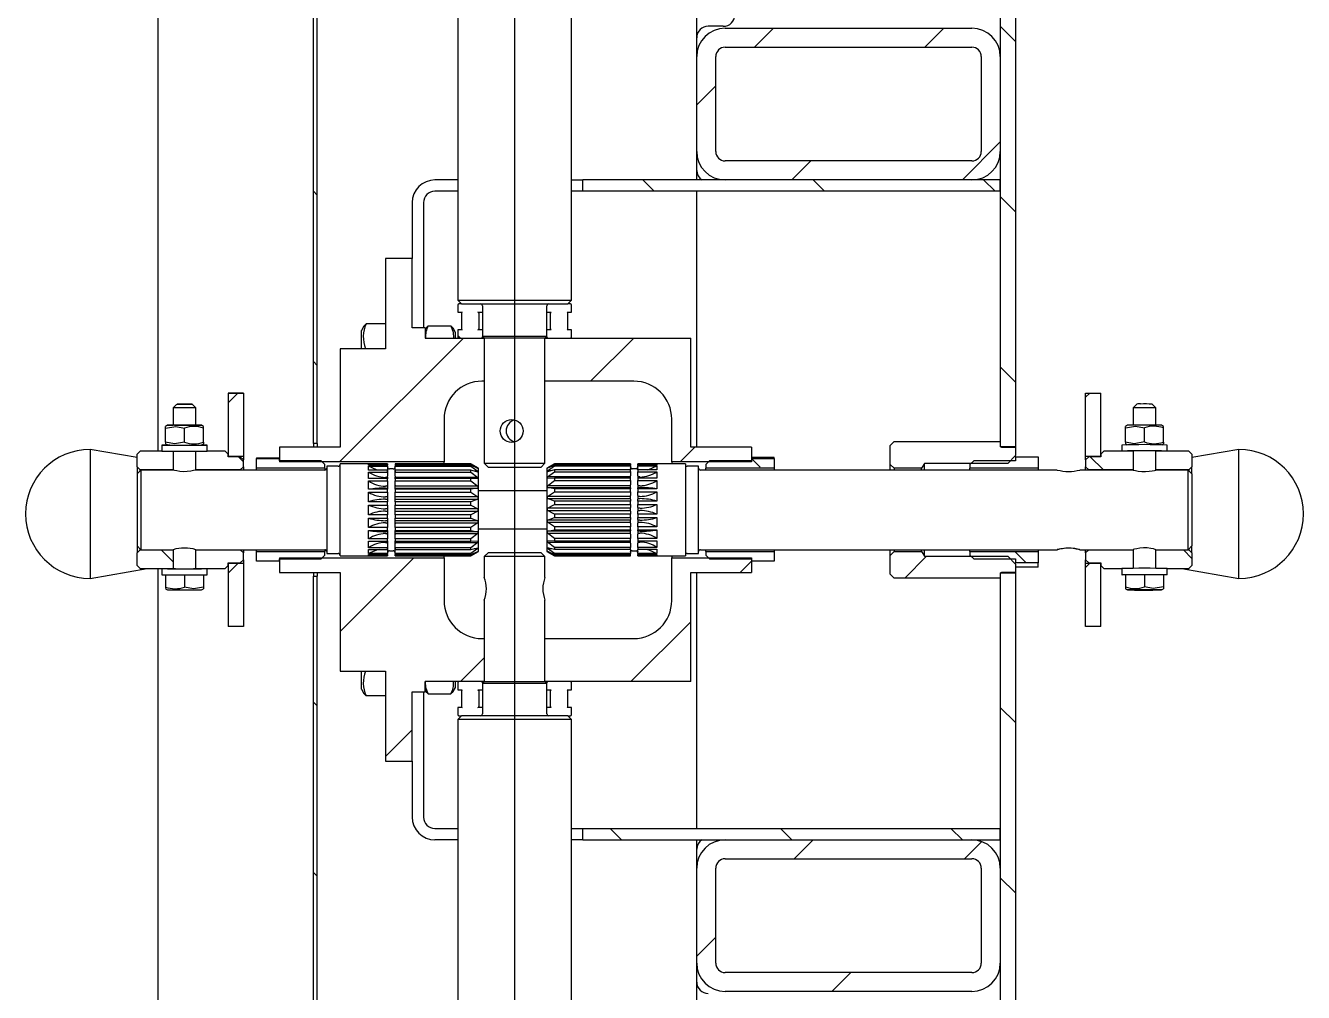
# Model space of a CAD drawing. Header units: millimetres. Extents: x 0 to 594, y 0 to 420.
# Drawn here: x 266.42 to 300.1, y 258.76 to 284.26 of the extents above; entities that cross this region are included whole.
import ezdxf

# ---------------------------------------------------------------- set-up
doc = ezdxf.new("R2010")
doc.units = ezdxf.units.MM
doc.layers.add('FORMAT', color=7, linetype='Continuous')

# ---------------------------------------------------------------- blocks, each defined once
blk = doc.blocks.new('SW_HATCH_0')
at = {"color": 0, "linetype": 'Continuous', "lineweight": 18}
for p, q in [((14.417, 113.2), (14.917, 113.7)), ((18.907, 113.2), (19.407, 113.7)), ((21.297, 113.351), (20.897, 113.751)), ((12.897, 111.68), (13.397, 112.18)), ((19.897, 109.7), (20.897, 110.7)), ((15.407, 109.7), (15.907, 110.2)), ((11.778, 109.4), (11.478, 109.7)), ((16.268, 109.4), (15.968, 109.7)), ((20.758, 109.4), (20.458, 109.7)), ((2.897, 109.3), (2.797, 109.4)), ((21.297, 108.861), (20.897, 109.261)), ((3.482, 102.265), (6.747, 105.53)), ((6.667, 105.53), (6.597, 105.6)), ((10.101, 104.394), (11.238, 105.53)), ((2.897, 104.81), (2.797, 104.91)), ((21.297, 104.37), (20.897, 104.77)), ((0.547, 103.82), (0.806, 104.079)), ((23.147, 103.97), (23.257, 104.079)), ((0.947, 102.27), (0.817, 102.4)), ((12.463, 102.265), (12.848, 102.65)), ((23.613, 102.055), (23.268, 102.4)), ((14.565, 102.123), (14.337, 102.35)), ((-0.903, 99.63), (-1.218, 99.945)), ((3.497, 97.79), (5.443, 99.735)), ((18.378, 99.2), (18.953, 99.775)), ((21.579, 99.599), (21.277, 99.9)), ((25.947, 99.72), (25.723, 99.945)), ((0.547, 99.33), (0.807, 99.59)), ((14.038, 99.35), (14.337, 99.65)), ((23.147, 99.48), (23.258, 99.59)), ((11.158, 96.47), (12.737, 98.05)), ((6.668, 96.47), (7.297, 97.1)), ((2.897, 95.83), (2.797, 95.93)), ((21.297, 95.39), (20.897, 95.79)), ((4.697, 94.5), (5.397, 95.2)), ((10.917, 92.3), (10.617, 92.6)), ((15.407, 92.3), (15.107, 92.6)), ((15.468, 91.8), (15.968, 92.3)), ((19.897, 92.3), (19.597, 92.6)), ((19.958, 91.8), (20.41, 92.252)), ((2.897, 91.339), (2.797, 91.439)), ((21.297, 90.9), (20.897, 91.3)), ((12.897, 89.23), (13.397, 89.73)), ((16.458, 88.3), (16.958, 88.8))]:
    blk.add_line(p, q, dxfattribs=at)
blk = doc.blocks.new('SW_CENTERMARKSYMBOL_2')
at = {"layer": 'FORMAT', "color": 0}
blk.add_line((0, -2), (0, -167.62), dxfattribs=at)

msp = doc.modelspace()

# ---------------------------------------------------------------- linework, layer by layer
at = {"layer": 'FORMAT'}
for p, q in [((292.109, 373.985), (292.109, 273.145)), ((292.509, 373.985), (292.509, 273.145)), ((269.909, 371.485), (269.909, 273.035)), ((274.009, 273.235), (274.009, 369.985)), ((274.109, 273.235), (274.109, 369.985)), ((284.109, 283.435), (284.109, 295.935)), ((277.809, 291.815), (277.809, 277.015)), ((280.809, 277.015), (280.809, 291.815)), ((284.809, 284.235), (284.409, 284.235)), ((284.859, 284.185), (291.359, 284.185)), ((284.859, 283.685), (291.359, 283.685)), ((284.109, 280.935), (284.109, 283.435)), ((284.609, 280.935), (284.609, 283.435)), ((291.609, 283.435), (291.609, 280.935)), ((292.109, 283.435), (292.109, 280.935)), ((284.109, 280.185), (284.109, 280.935)), ((291.359, 280.685), (284.859, 280.685)), ((277.809, 280.185), (277.209, 280.185)), ((277.809, 279.885), (277.209, 279.885)), ((280.809, 280.185), (281.109, 280.185)), ((281.109, 279.885), (280.809, 279.885)), ((281.109, 279.885), (281.109, 280.185)), ((292.109, 280.185), (281.109, 280.185)), ((292.109, 279.885), (281.109, 279.885)), ((284.109, 273.135), (284.109, 279.885)), ((291.359, 280.185), (284.859, 280.185)), ((292.109, 279.885), (292.109, 280.185)), ((276.609, 279.585), (276.609, 278.115)), ((276.909, 279.585), (276.909, 276.285)), ((275.909, 278.115), (275.909, 275.735)), ((276.609, 278.115), (275.909, 278.115)), ((276.609, 276.285), (276.609, 278.115)), ((277.809, 277.015), (277.909, 276.915)), ((277.809, 277.015), (279.163, 277.015)), ((277.809, 276.885), (277.809, 276.695)), ((277.909, 276.915), (277.839, 276.915)), ((277.909, 276.915), (280.702, 276.915)), ((278.459, 276.865), (278.459, 276.065)), ((278.459, 276.865), (278.459, 276.695)), ((279.163, 277.015), (280.809, 277.015)), ((280.159, 276.065), (280.159, 276.865)), ((280.159, 276.695), (280.159, 276.865)), ((280.702, 276.915), (280.709, 276.915)), ((280.709, 276.915), (280.809, 277.015)), ((280.779, 276.915), (280.709, 276.915)), ((280.809, 276.695), (280.809, 276.885)), ((277.809, 276.695), (277.924, 276.695)), ((277.907, 276.67), (277.907, 276.26)), ((278.344, 276.695), (278.459, 276.695)), ((278.362, 276.67), (278.362, 276.26)), ((280.159, 276.695), (280.274, 276.695)), ((280.257, 276.26), (280.257, 276.67)), ((280.694, 276.695), (280.809, 276.695)), ((280.712, 276.26), (280.712, 276.67)), ((275.336, 276.325), (275.269, 276.21)), ((275.269, 275.986), (275.269, 276.21)), ((275.909, 276.393), (275.394, 276.393)), ((276.949, 276.285), (276.609, 276.285)), ((276.949, 276.285), (276.949, 276.015)), ((276.972, 276.274), (276.949, 276.234)), ((277.027, 276.337), (277.631, 276.337)), ((277.749, 276.165), (277.686, 276.274)), ((277.809, 276.236), (277.809, 276.045)), ((277.924, 276.236), (277.809, 276.236)), ((278.459, 276.236), (278.344, 276.236)), ((278.459, 276.236), (278.459, 276.045)), ((280.159, 276.045), (280.159, 276.236)), ((280.274, 276.236), (280.159, 276.236)), ((280.809, 276.236), (280.694, 276.236)), ((280.809, 276.045), (280.809, 276.236)), ((275.269, 275.735), (275.269, 275.986)), ((276.949, 276.015), (278.509, 276.015)), ((277.749, 276.015), (277.749, 276.165)), ((277.839, 276.015), (278.429, 276.015)), ((278.431, 276.015), (278.429, 276.015)), ((278.459, 276.065), (278.509, 276.015)), ((278.459, 276.065), (280.159, 276.065)), ((278.509, 276.015), (278.509, 272.715)), ((280.109, 276.015), (278.509, 276.015)), ((280.109, 276.015), (280.159, 276.065)), ((280.109, 272.715), (280.109, 276.015)), ((280.109, 276.015), (283.949, 276.015)), ((280.189, 276.015), (280.779, 276.015)), ((283.949, 273.135), (283.949, 276.015)), ((274.709, 275.735), (274.709, 273.135)), ((275.909, 275.735), (274.709, 275.735)), ((278.509, 274.878), (278.449, 274.878)), ((282.449, 274.878), (280.109, 274.878)), ((272.159, 274.565), (271.759, 274.565)), ((271.759, 274.564), (271.759, 274.565)), ((271.759, 274.564), (272.159, 274.564)), ((271.759, 274.564), (271.759, 272.895)), ((272.159, 274.565), (272.159, 274.564)), ((272.159, 274.564), (272.159, 272.895)), ((294.359, 274.565), (294.759, 274.565)), ((294.359, 274.564), (294.359, 274.565)), ((294.359, 274.564), (294.759, 274.564)), ((294.359, 272.895), (294.359, 274.564)), ((294.759, 274.565), (294.759, 274.564)), ((294.759, 272.895), (294.759, 274.564)), ((270.409, 274.275), (270.309, 274.175)), ((270.309, 274.175), (270.309, 273.715)), ((270.909, 274.175), (270.809, 274.275)), ((270.909, 273.715), (270.909, 274.175)), ((295.709, 274.275), (295.609, 274.175)), ((295.609, 274.175), (295.609, 273.719)), ((296.209, 274.175), (296.109, 274.275)), ((296.209, 273.719), (296.209, 274.175)), ((277.449, 273.878), (277.449, 272.75)), ((283.449, 272.75), (283.449, 273.878)), ((270.159, 273.715), (270.108, 273.685)), ((270.109, 273.641), (270.109, 273.686)), ((270.109, 273.268), (270.109, 273.641)), ((270.609, 273.267), (270.609, 273.64)), ((271.11, 273.685), (271.059, 273.715)), ((271.109, 273.641), (271.109, 273.683)), ((271.109, 273.268), (271.109, 273.641)), ((295.459, 273.715), (295.408, 273.686)), ((295.409, 273.645), (295.409, 273.686)), ((295.409, 273.272), (295.409, 273.645)), ((295.909, 273.275), (295.909, 273.648)), ((296.411, 273.685), (296.359, 273.715)), ((296.409, 273.645), (296.409, 273.682)), ((296.409, 273.272), (296.409, 273.645)), ((270.009, 273.195), (270.009, 273.035)), ((270.108, 273.225), (270.159, 273.195)), ((270.109, 273.268), (270.109, 273.227)), ((271.059, 273.195), (271.11, 273.225)), ((271.109, 273.268), (271.109, 273.224)), ((271.209, 273.035), (271.209, 273.195)), ((274.109, 273.235), (274.009, 273.235)), ((274.009, 273.235), (274.009, 273.135)), ((274.109, 273.235), (274.109, 273.135)), ((289.309, 273.285), (289.209, 273.185)), ((289.209, 272.685), (289.209, 273.185)), ((289.309, 273.285), (292.109, 273.285)), ((292.109, 273.285), (292.109, 273.185)), ((292.509, 273.145), (292.109, 273.145)), ((292.509, 273.145), (292.509, 273.135)), ((295.309, 273.195), (295.309, 273.035)), ((295.408, 273.224), (295.451, 273.199)), ((295.409, 273.272), (295.409, 273.225)), ((296.367, 273.199), (296.411, 273.225)), ((296.409, 273.272), (296.409, 273.224)), ((296.509, 273.035), (296.509, 273.195)), ((269.359, 272.867), (268.119, 273.078)), ((268.119, 273.078), (268.119, 270.008)), ((269.439, 273.035), (269.359, 272.955)), ((269.359, 272.62), (269.359, 272.955)), ((270.009, 273.035), (269.439, 273.035)), ((270.309, 273.034), (270.309, 272.535)), ((270.909, 272.535), (270.909, 273.034)), ((271.679, 273.035), (271.209, 273.035)), ((271.759, 272.955), (271.679, 273.035)), ((271.759, 272.885), (271.759, 272.955)), ((272.159, 272.895), (271.759, 272.895)), ((272.079, 272.885), (271.759, 272.885)), ((272.159, 272.805), (272.079, 272.885)), ((272.159, 272.895), (272.159, 272.805)), ((272.509, 272.857), (273.109, 272.857)), ((272.509, 272.857), (272.509, 272.836)), ((272.509, 272.836), (273.109, 272.836)), ((272.509, 272.585), (272.509, 272.836)), ((273.109, 273.135), (273.109, 272.75)), ((274.709, 273.135), (273.109, 273.135)), ((273.109, 272.78), (273.109, 272.836)), ((285.549, 273.135), (283.949, 273.135)), ((285.549, 273.135), (285.549, 272.75)), ((286.149, 272.863), (285.549, 272.863)), ((285.549, 272.836), (286.149, 272.836)), ((285.549, 272.836), (285.549, 272.78)), ((286.149, 272.836), (286.149, 272.863)), ((286.149, 272.836), (286.149, 272.585)), ((292.159, 273.135), (292.509, 273.135)), ((292.509, 272.915), (292.304, 272.71)), ((292.509, 273.135), (292.509, 272.915)), ((292.509, 272.887), (292.509, 272.915)), ((292.509, 272.887), (293.109, 272.887)), ((292.509, 272.887), (292.509, 272.78)), ((293.109, 272.887), (293.109, 272.585)), ((294.759, 272.895), (294.359, 272.895)), ((294.359, 272.805), (294.359, 272.895)), ((294.439, 272.885), (294.359, 272.805)), ((294.759, 272.885), (294.439, 272.885)), ((294.839, 273.035), (294.759, 272.955)), ((294.759, 272.955), (294.759, 272.885)), ((295.61, 273.035), (294.839, 273.035)), ((295.609, 273.036), (295.609, 273.035)), ((296.209, 273.035), (296.209, 273.036)), ((297.079, 273.035), (296.209, 273.035)), ((297.159, 272.955), (297.079, 273.035)), ((298.399, 273.078), (297.159, 272.867)), ((297.159, 272.955), (297.159, 272.62)), ((298.399, 272.774), (298.399, 273.078)), ((269.439, 272.54), (269.359, 272.62)), ((269.359, 272.62), (269.359, 272.435)), ((269.459, 272.535), (269.359, 272.435)), ((270.309, 272.54), (269.439, 272.54)), ((269.439, 272.515), (269.439, 272.54)), ((270.309, 272.535), (269.459, 272.535)), ((269.459, 272.535), (269.459, 270.435)), ((272.079, 272.54), (270.909, 272.54)), ((274.309, 272.535), (270.909, 272.535)), ((272.159, 272.62), (272.079, 272.54)), ((272.079, 272.54), (272.079, 272.535)), ((272.159, 272.62), (272.159, 272.805)), ((272.159, 272.62), (272.159, 272.535)), ((274.309, 272.585), (272.509, 272.585)), ((272.509, 272.535), (272.509, 272.585)), ((274.209, 272.78), (273.109, 272.78)), ((277.449, 272.75), (273.109, 272.75)), ((274.309, 272.68), (274.209, 272.78)), ((274.309, 272.585), (274.309, 272.68)), ((274.309, 272.585), (274.309, 272.535)), ((274.659, 272.635), (274.359, 272.635)), ((274.359, 272.635), (274.359, 270.335)), ((275.959, 272.7), (274.709, 272.7)), ((274.709, 270.27), (274.709, 272.7)), ((275.459, 272.662), (275.459, 272.699)), ((275.459, 272.699), (275.959, 272.699)), ((275.558, 272.662), (275.459, 272.699)), ((275.959, 272.662), (275.459, 272.662)), ((275.459, 272.637), (275.959, 272.637)), ((275.459, 272.529), (275.459, 272.637)), ((275.959, 272.529), (275.459, 272.529)), ((275.459, 272.482), (275.959, 272.482)), ((275.459, 272.311), (275.459, 272.482)), ((275.959, 272.699), (275.959, 272.7)), ((275.959, 272.699), (275.959, 272.662)), ((275.959, 272.637), (275.959, 272.662)), ((275.959, 272.637), (275.959, 272.532)), ((275.963, 272.588), (275.959, 272.588)), ((275.963, 272.506), (275.959, 272.532)), ((275.959, 272.482), (275.959, 272.529)), ((275.963, 272.506), (275.959, 272.506)), ((275.959, 272.482), (275.959, 272.369)), ((275.963, 272.579), (275.963, 272.588)), ((275.963, 272.481), (275.963, 272.506)), ((276.109, 272.565), (276.009, 272.565)), ((276.155, 272.588), (276.155, 272.579)), ((276.159, 272.588), (276.155, 272.588)), ((276.159, 272.532), (276.155, 272.506)), ((276.155, 272.506), (276.155, 272.481)), ((276.159, 272.506), (276.155, 272.506)), ((276.155, 272.481), (276.159, 272.49)), ((278.159, 272.7), (276.159, 272.7)), ((276.159, 272.7), (276.159, 272.699)), ((276.159, 272.699), (278.159, 272.699)), ((276.159, 272.699), (276.159, 272.662)), ((278.159, 272.662), (276.159, 272.662)), ((276.159, 272.662), (276.159, 272.637)), ((276.159, 272.637), (278.159, 272.637)), ((276.159, 272.532), (276.159, 272.637)), ((278.159, 272.529), (276.159, 272.529)), ((276.159, 272.529), (276.159, 272.482)), ((276.159, 272.482), (278.159, 272.482)), ((276.159, 272.369), (276.159, 272.482)), ((277.449, 272.7), (277.449, 272.75)), ((278.359, 272.585), (278.159, 272.7)), ((278.159, 272.699), (278.159, 272.7)), ((278.159, 272.699), (278.34, 272.588)), ((278.159, 272.637), (278.159, 272.662)), ((278.34, 272.579), (278.159, 272.662)), ((278.159, 272.637), (278.34, 272.506)), ((278.159, 272.482), (278.159, 272.529)), ((278.34, 272.481), (278.159, 272.529)), ((278.159, 272.482), (278.34, 272.342)), ((278.34, 272.506), (278.244, 272.506)), ((278.34, 272.588), (278.321, 272.588)), ((278.34, 272.588), (278.34, 272.579)), ((278.34, 272.506), (278.34, 272.481)), ((278.359, 271.483), (278.359, 272.585)), ((278.509, 272.715), (278.609, 272.615)), ((278.509, 272.715), (280.109, 272.715)), ((278.609, 272.615), (279.241, 272.615)), ((279.241, 272.615), (280.009, 272.615)), ((280.009, 272.615), (280.109, 272.715)), ((280.359, 272.7), (280.159, 272.585)), ((280.159, 272.585), (280.159, 270.386)), ((280.178, 272.589), (280.359, 272.7)), ((280.359, 272.666), (280.178, 272.582)), ((280.178, 272.512), (280.359, 272.642)), ((280.178, 272.582), (280.178, 272.589)), ((280.195, 272.589), (280.178, 272.589)), ((280.359, 272.537), (280.178, 272.488)), ((280.178, 272.488), (280.178, 272.512)), ((280.267, 272.512), (280.178, 272.512)), ((280.178, 272.352), (280.359, 272.491)), ((282.359, 272.7), (280.359, 272.7)), ((280.359, 272.7), (280.359, 272.7)), ((280.359, 272.7), (282.359, 272.7)), ((280.359, 272.666), (280.359, 272.642)), ((282.359, 272.666), (280.359, 272.666)), ((280.359, 272.642), (282.359, 272.642)), ((280.359, 272.537), (280.359, 272.491)), ((282.359, 272.537), (280.359, 272.537)), ((280.359, 272.491), (282.359, 272.491)), ((282.359, 272.7), (282.359, 272.666)), ((282.359, 272.7), (282.359, 272.7)), ((282.359, 272.642), (282.359, 272.666)), ((282.359, 272.642), (282.359, 272.537)), ((282.363, 272.589), (282.359, 272.589)), ((282.363, 272.512), (282.359, 272.537)), ((282.359, 272.491), (282.359, 272.537)), ((282.363, 272.512), (282.359, 272.512)), ((282.359, 272.497), (282.363, 272.488)), ((282.359, 272.491), (282.359, 272.379)), ((282.363, 272.582), (282.363, 272.589)), ((282.363, 272.488), (282.363, 272.512)), ((282.509, 272.565), (282.409, 272.565)), ((282.555, 272.589), (282.555, 272.582)), ((282.559, 272.589), (282.555, 272.589)), ((282.559, 272.537), (282.555, 272.512)), ((282.555, 272.512), (282.555, 272.488)), ((282.559, 272.512), (282.555, 272.512)), ((283.809, 272.7), (282.559, 272.7)), ((282.559, 272.7), (283.059, 272.7)), ((282.559, 272.7), (282.559, 272.7)), ((282.559, 272.666), (282.559, 272.7)), ((282.559, 272.666), (282.559, 272.642)), ((283.059, 272.666), (282.559, 272.666)), ((282.559, 272.642), (283.059, 272.642)), ((282.559, 272.537), (282.559, 272.642)), ((282.559, 272.537), (282.559, 272.491)), ((283.059, 272.537), (282.559, 272.537)), ((282.559, 272.491), (283.059, 272.491)), ((282.559, 272.379), (282.559, 272.491)), ((282.968, 272.666), (283.059, 272.7)), ((283.059, 272.7), (283.059, 272.666)), ((283.059, 272.642), (283.059, 272.537)), ((283.059, 272.491), (283.059, 272.323)), ((285.549, 272.75), (283.449, 272.75)), ((283.449, 272.75), (283.449, 272.7)), ((283.809, 272.7), (283.809, 270.27)), ((284.159, 272.635), (283.859, 272.635)), ((284.159, 270.335), (284.159, 272.635)), ((293.61, 272.535), (284.209, 272.535)), ((284.449, 272.78), (284.349, 272.68)), ((284.349, 272.68), (284.349, 272.585)), ((286.149, 272.585), (284.349, 272.585)), ((284.349, 272.535), (284.349, 272.585)), ((285.549, 272.78), (284.449, 272.78)), ((286.149, 272.585), (286.149, 272.535)), ((289.209, 272.685), (289.309, 272.585)), ((289.209, 272.535), (289.209, 272.685)), ((290.034, 272.585), (289.309, 272.585)), ((289.309, 272.585), (289.309, 272.535)), ((290.109, 272.71), (290.034, 272.585)), ((290.034, 272.535), (290.034, 272.585)), ((290.109, 272.535), (290.109, 272.71)), ((292.304, 272.71), (290.109, 272.71)), ((291.409, 272.78), (291.309, 272.68)), ((291.309, 272.68), (291.309, 272.585)), ((293.109, 272.585), (291.309, 272.585)), ((291.309, 272.535), (291.309, 272.585)), ((292.509, 272.78), (291.409, 272.78)), ((293.109, 272.585), (293.109, 272.535)), ((295.607, 272.535), (294.207, 272.535)), ((294.359, 272.805), (294.359, 272.62)), ((294.439, 272.54), (294.359, 272.62)), ((294.359, 272.535), (294.359, 272.62)), ((294.439, 272.535), (294.439, 272.54)), ((295.609, 272.54), (294.439, 272.54)), ((295.609, 272.54), (295.609, 272.535)), ((296.209, 272.535), (296.209, 272.54)), ((297.079, 272.54), (296.209, 272.54)), ((297.059, 272.535), (296.209, 272.535)), ((297.159, 272.435), (297.059, 272.535)), ((297.059, 270.435), (297.059, 272.535)), ((297.159, 272.62), (297.079, 272.54)), ((297.079, 272.54), (297.079, 272.515)), ((297.159, 272.435), (297.159, 272.62)), ((298.399, 269.678), (298.399, 272.774)), ((269.359, 272.435), (269.359, 270.535)), ((275.959, 272.311), (275.459, 272.311)), ((275.459, 272.246), (275.959, 272.246)), ((275.459, 272.027), (275.459, 272.246)), ((275.963, 272.342), (275.905, 272.342)), ((275.963, 272.342), (275.959, 272.369)), ((275.959, 272.246), (275.959, 272.311)), ((275.959, 272.246), (275.959, 272.135)), ((275.963, 272.109), (275.959, 272.135)), ((275.963, 272.303), (275.963, 272.342)), ((276.159, 272.369), (276.155, 272.342)), ((276.155, 272.342), (276.155, 272.303)), ((278.34, 272.342), (276.155, 272.342)), ((276.159, 272.135), (276.155, 272.109)), ((278.159, 272.311), (276.159, 272.311)), ((276.159, 272.311), (276.159, 272.246)), ((276.159, 272.246), (278.159, 272.246)), ((276.159, 272.135), (276.159, 272.246)), ((278.159, 272.246), (278.159, 272.311)), ((278.34, 272.303), (278.159, 272.311)), ((278.159, 272.246), (278.34, 272.109)), ((278.34, 272.342), (278.34, 272.303)), ((280.178, 272.313), (280.178, 272.352)), ((282.363, 272.352), (280.178, 272.352)), ((280.359, 272.323), (280.178, 272.313)), ((280.178, 272.121), (280.359, 272.258)), ((280.359, 272.323), (280.359, 272.258)), ((282.359, 272.323), (280.359, 272.323)), ((280.359, 272.258), (282.359, 272.258)), ((282.363, 272.352), (282.359, 272.379)), ((282.359, 272.258), (282.359, 272.323)), ((282.359, 272.258), (282.359, 272.148)), ((282.363, 272.121), (282.359, 272.148)), ((282.363, 272.313), (282.363, 272.352)), ((282.559, 272.379), (282.555, 272.352)), ((282.555, 272.352), (282.555, 272.313)), ((282.613, 272.352), (282.555, 272.352)), ((282.559, 272.148), (282.555, 272.121)), ((282.559, 272.323), (282.559, 272.258)), ((283.059, 272.323), (282.559, 272.323)), ((282.559, 272.258), (283.059, 272.258)), ((282.559, 272.148), (282.559, 272.258)), ((283.059, 272.258), (283.059, 272.041)), ((297.159, 272.435), (297.159, 270.535)), ((275.959, 272.027), (275.459, 272.027)), ((275.459, 271.948), (275.959, 271.948)), ((275.459, 271.698), (275.459, 271.948)), ((275.963, 272.109), (275.905, 272.109)), ((275.905, 272.058), (275.963, 272.058)), ((275.963, 271.824), (275.905, 271.824)), ((275.959, 272.052), (275.963, 272.058)), ((275.959, 272.052), (275.959, 272.027)), ((275.959, 271.948), (275.959, 272.027)), ((275.959, 271.948), (275.959, 271.848)), ((275.963, 271.824), (275.959, 271.848)), ((275.963, 272.058), (275.963, 272.109)), ((275.963, 271.767), (275.963, 271.824)), ((276.155, 272.109), (276.155, 272.058)), ((278.34, 272.109), (276.155, 272.109)), ((276.155, 272.058), (276.159, 272.052)), ((276.155, 272.058), (278.34, 272.058)), ((276.159, 271.848), (276.155, 271.824)), ((276.155, 271.824), (276.155, 271.767)), ((278.34, 271.824), (276.155, 271.824)), ((276.159, 272.027), (276.159, 272.052)), ((278.159, 272.027), (276.159, 272.027)), ((276.159, 272.027), (276.159, 271.948)), ((276.159, 271.948), (278.159, 271.948)), ((276.159, 271.848), (276.159, 271.948)), ((278.34, 272.058), (278.159, 272.027)), ((278.159, 271.948), (278.159, 272.027)), ((278.159, 271.948), (278.34, 271.824)), ((278.34, 272.109), (278.34, 272.058)), ((278.34, 271.824), (278.34, 271.767)), ((280.159, 271.985), (278.359, 271.985)), ((280.178, 272.071), (280.178, 272.121)), ((282.363, 272.121), (280.178, 272.121)), ((280.359, 272.041), (280.178, 272.071)), ((280.178, 272.071), (282.363, 272.071)), ((280.178, 271.839), (280.359, 271.963)), ((280.178, 271.781), (280.178, 271.839)), ((282.363, 271.839), (280.178, 271.839)), ((280.359, 272.041), (280.359, 271.963)), ((282.359, 272.041), (280.359, 272.041)), ((280.359, 271.963), (282.359, 271.963)), ((282.359, 272.065), (282.363, 272.071)), ((282.359, 272.065), (282.359, 272.041)), ((282.359, 271.963), (282.359, 272.041)), ((282.359, 271.963), (282.359, 271.863)), ((282.363, 271.839), (282.359, 271.863)), ((282.363, 272.071), (282.363, 272.121)), ((282.363, 271.781), (282.363, 271.839)), ((282.555, 272.121), (282.555, 272.071)), ((282.613, 272.121), (282.555, 272.121)), ((282.555, 272.071), (282.559, 272.065)), ((282.555, 272.071), (282.613, 272.071)), ((282.559, 271.863), (282.555, 271.839)), ((282.613, 271.839), (282.555, 271.839)), ((282.555, 271.839), (282.555, 271.781)), ((282.559, 272.041), (282.559, 272.065)), ((282.559, 272.041), (282.559, 271.963)), ((283.059, 272.041), (282.559, 272.041)), ((282.559, 271.963), (283.059, 271.963)), ((282.559, 271.863), (282.559, 271.963)), ((283.059, 271.963), (283.059, 271.715)), ((275.959, 271.698), (275.459, 271.698)), ((275.459, 271.613), (275.959, 271.613)), ((275.459, 271.353), (275.459, 271.613)), ((275.905, 271.767), (275.963, 271.767)), ((275.963, 271.513), (275.905, 271.513)), ((275.959, 271.754), (275.963, 271.767)), ((275.959, 271.754), (275.959, 271.698)), ((275.959, 271.613), (275.959, 271.698)), ((275.959, 271.613), (275.959, 271.532)), ((275.963, 271.513), (275.959, 271.532)), ((275.963, 271.453), (275.963, 271.513)), ((276.155, 271.767), (276.159, 271.754)), ((276.155, 271.767), (278.34, 271.767)), ((276.159, 271.532), (276.155, 271.513)), ((278.34, 271.513), (276.155, 271.513)), ((276.155, 271.513), (276.155, 271.453)), ((276.159, 271.698), (276.159, 271.754)), ((278.159, 271.698), (276.159, 271.698)), ((276.159, 271.698), (276.159, 271.613)), ((276.159, 271.613), (278.159, 271.613)), ((276.159, 271.532), (276.159, 271.613)), ((278.34, 271.767), (278.159, 271.698)), ((278.159, 271.613), (278.159, 271.698)), ((278.159, 271.613), (278.34, 271.513)), ((278.34, 271.513), (278.34, 271.453)), ((278.359, 270.386), (278.359, 271.483)), ((280.359, 271.715), (280.178, 271.781)), ((280.178, 271.781), (282.363, 271.781)), ((280.178, 271.528), (280.359, 271.629)), ((280.178, 271.468), (280.178, 271.528)), ((282.363, 271.528), (280.178, 271.528)), ((280.359, 271.369), (280.178, 271.468)), ((280.178, 271.468), (282.363, 271.468)), ((280.359, 271.715), (280.359, 271.629)), ((282.359, 271.715), (280.359, 271.715)), ((280.359, 271.629), (282.359, 271.629)), ((282.359, 271.769), (282.363, 271.781)), ((282.359, 271.769), (282.359, 271.715)), ((282.359, 271.629), (282.359, 271.715)), ((282.359, 271.629), (282.359, 271.547)), ((282.363, 271.528), (282.359, 271.547)), ((282.359, 271.449), (282.363, 271.468)), ((282.363, 271.468), (282.363, 271.528)), ((282.555, 271.781), (282.559, 271.769)), ((282.555, 271.781), (282.613, 271.781)), ((282.559, 271.547), (282.555, 271.528)), ((282.613, 271.528), (282.555, 271.528)), ((282.555, 271.528), (282.555, 271.468)), ((282.555, 271.468), (282.559, 271.449)), ((282.555, 271.468), (282.613, 271.468)), ((282.559, 271.715), (282.559, 271.769)), ((282.559, 271.715), (282.559, 271.629)), ((283.059, 271.715), (282.559, 271.715)), ((282.559, 271.547), (282.559, 271.629)), ((282.559, 271.629), (283.059, 271.629)), ((283.059, 271.629), (283.059, 271.369)), ((275.959, 271.353), (275.459, 271.353)), ((275.459, 271.267), (275.959, 271.267)), ((275.459, 271.018), (275.459, 271.267)), ((275.905, 271.453), (275.963, 271.453)), ((275.963, 271.199), (275.905, 271.199)), ((275.905, 271.141), (275.963, 271.141)), ((275.959, 271.433), (275.963, 271.453)), ((275.959, 271.433), (275.959, 271.353)), ((275.959, 271.267), (275.959, 271.353)), ((275.959, 271.267), (275.959, 271.212)), ((275.963, 271.199), (275.959, 271.212)), ((275.959, 271.117), (275.963, 271.141)), ((275.963, 271.141), (275.963, 271.199)), ((276.155, 271.453), (276.159, 271.433)), ((276.155, 271.453), (278.34, 271.453)), ((276.159, 271.212), (276.155, 271.199)), ((278.34, 271.199), (276.155, 271.199)), ((276.155, 271.199), (276.155, 271.141)), ((276.155, 271.141), (276.159, 271.117)), ((276.155, 271.141), (278.34, 271.141)), ((276.159, 271.353), (276.159, 271.433)), ((278.159, 271.353), (276.159, 271.353)), ((276.159, 271.353), (276.159, 271.267)), ((276.159, 271.267), (278.159, 271.267)), ((276.159, 271.212), (276.159, 271.267)), ((278.34, 271.453), (278.159, 271.353)), ((278.159, 271.267), (278.159, 271.353)), ((278.159, 271.267), (278.34, 271.199)), ((278.34, 271.141), (278.159, 271.018)), ((278.34, 271.199), (278.34, 271.141)), ((280.178, 271.214), (280.359, 271.283)), ((280.178, 271.156), (280.178, 271.214)), ((282.363, 271.214), (280.178, 271.214)), ((280.359, 271.033), (280.178, 271.156)), ((280.178, 271.156), (282.363, 271.156)), ((280.359, 271.369), (280.359, 271.283)), ((282.359, 271.369), (280.359, 271.369)), ((280.359, 271.283), (282.359, 271.283)), ((282.359, 271.449), (282.359, 271.369)), ((282.359, 271.283), (282.359, 271.369)), ((282.359, 271.283), (282.359, 271.227)), ((282.363, 271.214), (282.359, 271.227)), ((282.359, 271.132), (282.363, 271.156)), ((282.359, 271.132), (282.359, 271.033)), ((282.363, 271.156), (282.363, 271.214)), ((282.559, 271.227), (282.555, 271.214)), ((282.613, 271.214), (282.555, 271.214)), ((282.555, 271.214), (282.555, 271.156)), ((282.555, 271.156), (282.559, 271.132)), ((282.555, 271.156), (282.613, 271.156)), ((282.559, 271.369), (282.559, 271.449)), ((283.059, 271.369), (282.559, 271.369)), ((282.559, 271.369), (282.559, 271.283)), ((282.559, 271.283), (283.059, 271.283)), ((282.559, 271.227), (282.559, 271.283)), ((282.559, 271.033), (282.559, 271.132)), ((283.059, 271.283), (283.059, 271.033)), ((275.959, 271.018), (275.459, 271.018)), ((275.459, 270.939), (275.959, 270.939)), ((275.459, 270.721), (275.459, 270.939)), ((275.963, 270.908), (275.905, 270.908)), ((275.905, 270.858), (275.963, 270.858)), ((275.959, 271.117), (275.959, 271.018)), ((275.959, 270.939), (275.959, 271.018)), ((275.959, 270.939), (275.959, 270.914)), ((275.963, 270.908), (275.959, 270.914)), ((275.959, 270.831), (275.963, 270.858)), ((275.959, 270.831), (275.959, 270.721)), ((275.963, 270.858), (275.963, 270.908)), ((276.159, 270.914), (276.155, 270.908)), ((276.155, 270.908), (276.155, 270.858)), ((278.34, 270.908), (276.155, 270.908)), ((276.155, 270.858), (276.159, 270.831)), ((276.155, 270.858), (278.34, 270.858)), ((276.159, 271.018), (276.159, 271.117)), ((278.159, 271.018), (276.159, 271.018)), ((276.159, 271.018), (276.159, 270.939)), ((276.159, 270.939), (278.159, 270.939)), ((276.159, 270.914), (276.159, 270.939)), ((276.159, 270.721), (276.159, 270.831)), ((278.159, 270.939), (278.159, 271.018)), ((278.159, 270.939), (278.34, 270.908)), ((278.34, 270.858), (278.159, 270.721)), ((278.34, 270.908), (278.34, 270.858)), ((278.359, 270.985), (280.159, 270.985)), ((280.178, 270.921), (280.359, 270.954)), ((280.178, 270.87), (280.178, 270.921)), ((282.363, 270.921), (280.178, 270.921)), ((280.359, 270.734), (280.178, 270.87)), ((280.178, 270.87), (282.363, 270.87)), ((280.359, 271.033), (280.359, 270.954)), ((282.359, 271.033), (280.359, 271.033)), ((280.359, 270.954), (282.359, 270.954)), ((282.359, 270.954), (282.359, 271.033)), ((282.359, 270.954), (282.359, 270.928)), ((282.363, 270.921), (282.359, 270.928)), ((282.359, 270.844), (282.363, 270.87)), ((282.359, 270.844), (282.359, 270.734)), ((282.363, 270.87), (282.363, 270.921)), ((282.559, 270.928), (282.555, 270.921)), ((282.555, 270.921), (282.555, 270.87)), ((282.613, 270.921), (282.555, 270.921)), ((282.555, 270.87), (282.559, 270.844)), ((282.555, 270.87), (282.613, 270.87)), ((282.559, 271.033), (282.559, 270.954)), ((283.059, 271.033), (282.559, 271.033)), ((282.559, 270.954), (283.059, 270.954)), ((282.559, 270.928), (282.559, 270.954)), ((282.559, 270.734), (282.559, 270.844)), ((283.059, 270.954), (283.059, 270.734)), ((269.359, 270.535), (269.459, 270.435)), ((269.359, 270.535), (269.359, 270.35)), ((269.439, 270.43), (269.439, 270.455)), ((275.959, 270.721), (275.459, 270.721)), ((275.459, 270.655), (275.959, 270.655)), ((275.459, 270.486), (275.459, 270.655)), ((275.959, 270.486), (275.459, 270.486)), ((275.905, 270.625), (275.963, 270.625)), ((275.959, 270.655), (275.959, 270.721)), ((275.959, 270.598), (275.963, 270.625)), ((275.959, 270.598), (275.959, 270.486)), ((275.959, 270.439), (275.959, 270.486)), ((275.959, 270.437), (275.963, 270.462)), ((275.959, 270.462), (275.963, 270.462)), ((275.963, 270.625), (275.963, 270.664)), ((275.963, 270.462), (275.963, 270.487)), ((276.155, 270.664), (276.155, 270.625)), ((276.155, 270.625), (276.159, 270.598)), ((276.155, 270.625), (278.34, 270.625)), ((276.159, 270.478), (276.155, 270.487)), ((276.155, 270.487), (276.155, 270.462)), ((276.155, 270.462), (276.159, 270.437)), ((276.155, 270.462), (276.159, 270.462)), ((278.159, 270.721), (276.159, 270.721)), ((276.159, 270.721), (276.159, 270.655)), ((276.159, 270.655), (278.159, 270.655)), ((276.159, 270.486), (276.159, 270.598)), ((278.159, 270.486), (276.159, 270.486)), ((276.159, 270.486), (276.159, 270.439)), ((278.159, 270.655), (278.159, 270.721)), ((278.159, 270.655), (278.34, 270.664)), ((278.34, 270.625), (278.159, 270.486)), ((278.159, 270.439), (278.34, 270.487)), ((278.159, 270.439), (278.159, 270.486)), ((278.34, 270.462), (278.159, 270.331)), ((278.246, 270.462), (278.34, 270.462)), ((278.34, 270.664), (278.34, 270.625)), ((278.34, 270.487), (278.34, 270.462)), ((280.178, 270.675), (280.359, 270.668)), ((280.178, 270.635), (280.178, 270.675)), ((280.359, 270.495), (280.178, 270.635)), ((280.178, 270.635), (282.363, 270.635)), ((280.178, 270.494), (280.359, 270.447)), ((280.178, 270.468), (280.178, 270.494)), ((280.359, 270.337), (280.178, 270.468)), ((280.178, 270.468), (280.278, 270.468)), ((280.359, 270.734), (280.359, 270.668)), ((282.359, 270.734), (280.359, 270.734)), ((280.359, 270.668), (282.359, 270.668)), ((280.359, 270.495), (280.359, 270.447)), ((282.359, 270.495), (280.359, 270.495)), ((282.359, 270.668), (282.359, 270.734)), ((282.359, 270.608), (282.363, 270.635)), ((282.359, 270.608), (282.359, 270.495)), ((282.359, 270.447), (282.359, 270.495)), ((282.359, 270.443), (282.363, 270.468)), ((282.359, 270.468), (282.363, 270.468)), ((282.363, 270.635), (282.363, 270.675)), ((282.363, 270.468), (282.363, 270.494)), ((282.555, 270.675), (282.555, 270.635)), ((282.555, 270.635), (282.559, 270.608)), ((282.555, 270.635), (282.613, 270.635)), ((282.555, 270.494), (282.555, 270.468)), ((282.555, 270.468), (282.559, 270.443)), ((282.555, 270.468), (282.559, 270.468)), ((282.559, 270.734), (282.559, 270.668)), ((283.059, 270.734), (282.559, 270.734)), ((282.559, 270.668), (283.059, 270.668)), ((282.559, 270.495), (282.559, 270.608)), ((282.559, 270.495), (282.559, 270.447)), ((283.059, 270.495), (282.559, 270.495)), ((283.059, 270.668), (283.059, 270.495)), ((297.059, 270.435), (297.159, 270.535)), ((297.079, 270.455), (297.079, 270.43)), ((297.159, 270.35), (297.159, 270.535)), ((269.359, 270.35), (269.439, 270.43)), ((269.359, 270.015), (269.359, 270.35)), ((269.439, 270.43), (270.309, 270.43)), ((269.459, 270.435), (270.309, 270.435)), ((270.309, 270.435), (270.309, 270.43)), ((270.909, 270.43), (270.909, 270.435)), ((270.909, 270.435), (274.309, 270.435)), ((270.909, 270.43), (272.079, 270.43)), ((272.079, 270.435), (272.079, 270.43)), ((272.079, 270.43), (272.159, 270.35)), ((272.079, 270.085), (272.159, 270.165)), ((272.159, 270.435), (272.159, 270.35)), ((272.159, 270.165), (272.159, 270.35)), ((272.159, 270.165), (272.159, 270.075)), ((272.509, 270.385), (272.509, 270.435)), ((272.509, 270.385), (274.309, 270.385)), ((272.509, 270.135), (272.509, 270.385)), ((273.109, 270.135), (272.509, 270.135)), ((273.109, 270.22), (273.109, 269.835)), ((273.109, 270.22), (277.449, 270.22)), ((273.109, 270.19), (274.209, 270.19)), ((273.109, 270.135), (273.109, 270.19)), ((274.209, 270.19), (274.309, 270.29)), ((274.309, 270.435), (274.309, 270.385)), ((274.309, 270.29), (274.309, 270.385)), ((274.359, 270.335), (274.659, 270.335)), ((274.709, 270.27), (275.959, 270.27)), ((275.459, 270.439), (275.959, 270.439)), ((275.459, 270.331), (275.459, 270.439)), ((275.959, 270.331), (275.459, 270.331)), ((275.459, 270.307), (275.959, 270.307)), ((275.459, 270.271), (275.459, 270.307)), ((275.556, 270.307), (275.459, 270.271)), ((275.959, 270.271), (275.459, 270.271)), ((275.959, 270.437), (275.959, 270.331)), ((275.959, 270.382), (275.963, 270.382)), ((275.959, 270.307), (275.959, 270.331)), ((275.959, 270.307), (275.959, 270.271)), ((275.959, 270.27), (275.959, 270.271)), ((275.963, 270.382), (275.963, 270.39)), ((276.009, 270.405), (276.109, 270.405)), ((276.155, 270.39), (276.155, 270.382)), ((276.155, 270.382), (276.159, 270.382)), ((276.159, 270.439), (278.159, 270.439)), ((276.159, 270.331), (276.159, 270.437)), ((278.159, 270.331), (276.159, 270.331)), ((276.159, 270.331), (276.159, 270.307)), ((276.159, 270.307), (278.159, 270.307)), ((276.159, 270.271), (276.159, 270.307)), ((278.159, 270.271), (276.159, 270.271)), ((276.159, 270.271), (276.159, 270.27)), ((276.159, 270.27), (278.159, 270.27)), ((277.449, 270.22), (277.449, 270.27)), ((277.449, 270.22), (277.449, 269.092)), ((278.159, 270.307), (278.34, 270.39)), ((278.159, 270.27), (278.359, 270.386)), ((278.34, 270.382), (278.159, 270.271)), ((278.159, 270.307), (278.159, 270.331)), ((278.159, 270.27), (278.159, 270.271)), ((278.322, 270.382), (278.34, 270.382)), ((278.34, 270.39), (278.34, 270.382)), ((278.609, 270.355), (278.509, 270.255)), ((278.509, 270.255), (278.509, 269.705)), ((280.109, 270.255), (278.509, 270.255)), ((280.009, 270.355), (278.609, 270.355)), ((280.109, 270.255), (280.009, 270.355)), ((280.109, 269.705), (280.109, 270.255)), ((280.159, 270.386), (280.359, 270.27)), ((280.178, 270.393), (280.359, 270.311)), ((280.178, 270.384), (280.178, 270.393)), ((280.359, 270.271), (280.178, 270.384)), ((280.178, 270.384), (280.198, 270.384)), ((280.359, 270.447), (282.359, 270.447)), ((280.359, 270.337), (280.359, 270.311)), ((282.359, 270.337), (280.359, 270.337)), ((280.359, 270.311), (282.359, 270.311)), ((280.359, 270.271), (280.359, 270.27)), ((282.359, 270.271), (280.359, 270.271)), ((280.359, 270.27), (282.359, 270.27)), ((282.359, 270.443), (282.359, 270.337)), ((282.359, 270.384), (282.363, 270.384)), ((282.359, 270.311), (282.359, 270.337)), ((282.359, 270.271), (282.359, 270.311)), ((282.359, 270.27), (282.359, 270.271)), ((282.363, 270.384), (282.363, 270.393)), ((282.409, 270.405), (282.509, 270.405)), ((282.555, 270.393), (282.555, 270.384)), ((282.555, 270.384), (282.559, 270.384)), ((282.559, 270.447), (283.059, 270.447)), ((282.559, 270.337), (282.559, 270.443)), ((282.559, 270.337), (282.559, 270.311)), ((283.059, 270.337), (282.559, 270.337)), ((282.559, 270.311), (283.059, 270.311)), ((282.559, 270.271), (282.559, 270.311)), ((282.559, 270.271), (282.559, 270.27)), ((283.059, 270.271), (282.559, 270.271)), ((282.559, 270.27), (283.809, 270.27)), ((282.954, 270.311), (283.059, 270.271)), ((283.059, 270.447), (283.059, 270.337)), ((283.059, 270.311), (283.059, 270.271)), ((283.449, 270.27), (283.449, 270.22)), ((283.449, 269.092), (283.449, 270.22)), ((283.449, 270.22), (285.549, 270.22)), ((283.859, 270.335), (284.159, 270.335)), ((284.209, 270.435), (293.61, 270.435)), ((284.349, 270.385), (284.349, 270.435)), ((284.349, 270.385), (286.149, 270.385)), ((284.349, 270.385), (284.349, 270.29)), ((284.349, 270.29), (284.449, 270.19)), ((284.449, 270.19), (285.549, 270.19)), ((285.549, 270.22), (285.549, 269.835)), ((285.549, 270.19), (285.549, 270.134)), ((286.149, 270.134), (285.549, 270.134)), ((286.149, 270.435), (286.149, 270.385)), ((286.149, 270.385), (286.149, 270.134)), ((289.209, 270.285), (289.209, 270.435)), ((289.309, 270.385), (289.209, 270.285)), ((289.209, 269.785), (289.209, 270.285)), ((289.309, 270.435), (289.309, 270.385)), ((289.309, 270.385), (290.034, 270.385)), ((290.034, 270.385), (290.034, 270.435)), ((290.034, 270.385), (290.109, 270.26)), ((290.109, 270.26), (290.109, 270.435)), ((290.109, 270.26), (292.304, 270.26)), ((291.309, 270.385), (291.309, 270.435)), ((291.309, 270.385), (293.109, 270.385)), ((291.309, 270.385), (291.309, 270.29)), ((291.309, 270.29), (291.409, 270.19)), ((291.409, 270.19), (292.509, 270.19)), ((292.304, 270.26), (292.509, 270.055)), ((292.509, 270.19), (292.509, 270.084)), ((293.109, 270.435), (293.109, 270.385)), ((293.109, 270.385), (293.109, 270.084)), ((294.207, 270.435), (295.609, 270.435)), ((294.359, 270.35), (294.359, 270.435)), ((294.359, 270.35), (294.439, 270.43)), ((294.359, 270.35), (294.359, 270.165)), ((294.359, 270.165), (294.439, 270.085)), ((294.359, 270.075), (294.359, 270.165)), ((294.439, 270.43), (294.439, 270.435)), ((294.439, 270.43), (295.609, 270.43)), ((295.609, 270.435), (295.609, 269.941)), ((296.209, 269.941), (296.209, 270.435)), ((296.209, 270.43), (297.079, 270.43)), ((296.211, 270.435), (297.059, 270.435)), ((297.079, 270.43), (297.159, 270.35)), ((297.159, 270.35), (297.159, 270.015)), ((268.119, 270.008), (268.119, 269.678)), ((268.119, 269.678), (269.627, 269.935)), ((269.359, 270.015), (269.439, 269.935)), ((269.439, 269.935), (270.309, 269.935)), ((269.909, 269.935), (269.909, 171.485)), ((270.009, 269.935), (270.009, 269.775)), ((270.309, 269.935), (270.309, 269.935)), ((270.909, 269.935), (270.909, 269.935)), ((270.909, 269.935), (271.679, 269.935)), ((271.209, 269.775), (271.209, 269.935)), ((271.679, 269.935), (271.759, 270.015)), ((271.759, 270.085), (272.079, 270.085)), ((271.759, 270.015), (271.759, 270.085)), ((271.759, 270.075), (272.159, 270.075)), ((271.759, 270.075), (271.759, 268.406)), ((272.159, 270.075), (272.159, 268.406)), ((273.109, 269.835), (274.709, 269.835)), ((274.009, 269.835), (274.009, 269.735)), ((274.109, 269.835), (274.109, 269.735)), ((274.709, 269.835), (274.709, 267.235)), ((283.949, 269.835), (285.549, 269.835)), ((283.949, 266.955), (283.949, 269.835)), ((284.109, 263.085), (284.109, 269.835)), ((289.209, 269.785), (289.309, 269.685)), ((292.109, 269.825), (292.509, 269.825)), ((292.109, 269.825), (292.109, 168.985)), ((292.109, 269.785), (292.109, 269.685)), ((292.509, 269.835), (292.159, 269.835)), ((293.109, 270.084), (292.509, 270.084)), ((292.509, 270.058), (292.509, 270.084)), ((292.509, 270.055), (292.509, 270.058)), ((292.509, 270.055), (292.509, 269.835)), ((293.109, 269.975), (292.509, 269.975)), ((292.509, 269.835), (292.509, 269.825)), ((292.509, 269.825), (292.509, 168.985)), ((293.109, 269.975), (293.109, 270.084)), ((294.359, 270.075), (294.759, 270.075)), ((294.359, 268.406), (294.359, 270.075)), ((294.439, 270.085), (294.759, 270.085)), ((294.759, 270.085), (294.759, 270.015)), ((294.759, 268.406), (294.759, 270.075)), ((294.759, 270.015), (294.839, 269.935)), ((294.839, 269.935), (295.309, 269.935)), ((295.309, 269.935), (295.309, 269.775)), ((295.409, 269.779), (295.909, 269.782)), ((295.409, 269.779), (295.409, 269.452)), ((295.909, 269.782), (295.909, 269.455)), ((295.909, 269.782), (296.409, 269.779)), ((296.409, 269.779), (296.409, 269.452)), ((296.509, 269.775), (296.509, 269.935)), ((296.509, 269.935), (297.079, 269.935)), ((296.891, 269.935), (298.399, 269.678)), ((297.079, 269.935), (297.159, 270.015)), ((270.109, 269.774), (270.109, 269.448)), ((270.109, 269.448), (270.109, 269.407)), ((270.609, 269.774), (270.609, 269.447)), ((271.109, 269.774), (271.109, 269.448)), ((271.109, 269.448), (271.109, 269.404)), ((274.009, 269.735), (274.109, 269.735)), ((274.009, 172.985), (274.009, 269.735)), ((274.109, 172.985), (274.109, 269.735)), ((292.109, 269.685), (289.309, 269.685)), ((295.409, 269.452), (295.409, 269.406)), ((296.409, 269.452), (296.409, 269.405)), ((270.108, 269.405), (270.159, 269.375)), ((271.059, 269.375), (271.11, 269.405)), ((278.509, 269.105), (278.509, 266.955)), ((280.109, 266.955), (280.109, 269.105)), ((295.408, 269.404), (295.459, 269.375)), ((296.359, 269.375), (296.411, 269.405)), ((272.159, 268.406), (271.759, 268.406)), ((294.759, 268.406), (294.359, 268.406)), ((278.449, 268.092), (278.509, 268.092)), ((280.109, 268.092), (282.449, 268.092)), ((274.709, 267.235), (275.909, 267.235)), ((275.269, 266.76), (275.269, 267.235)), ((275.909, 267.235), (275.909, 264.855)), ((275.269, 266.76), (275.336, 266.644)), ((278.509, 266.955), (276.949, 266.955)), ((276.949, 266.685), (276.949, 266.955)), ((277.687, 266.697), (277.749, 266.805)), ((277.749, 266.805), (277.749, 266.955)), ((277.809, 266.925), (277.809, 266.735)), ((278.429, 266.955), (277.839, 266.955)), ((278.509, 266.955), (278.459, 266.905)), ((278.459, 266.925), (278.459, 266.735)), ((278.459, 266.905), (278.459, 266.105)), ((280.159, 266.905), (278.459, 266.905)), ((278.509, 266.955), (280.109, 266.955)), ((280.159, 266.905), (280.109, 266.955)), ((283.949, 266.955), (280.109, 266.955)), ((280.159, 266.735), (280.159, 266.925)), ((280.159, 266.105), (280.159, 266.905)), ((280.779, 266.955), (280.189, 266.955)), ((280.809, 266.735), (280.809, 266.925)), ((275.909, 266.577), (275.394, 266.577)), ((276.609, 266.685), (276.949, 266.685)), ((276.609, 264.855), (276.609, 266.685)), ((276.909, 266.685), (276.909, 263.385)), ((276.949, 266.736), (276.972, 266.697)), ((277.027, 266.633), (277.631, 266.633)), ((277.809, 266.735), (277.924, 266.735)), ((277.907, 266.71), (277.907, 266.3)), ((278.344, 266.735), (278.459, 266.735)), ((278.362, 266.71), (278.362, 266.3)), ((280.159, 266.735), (280.274, 266.735)), ((280.257, 266.3), (280.257, 266.71)), ((280.694, 266.735), (280.809, 266.735)), ((280.712, 266.3), (280.712, 266.71)), ((277.809, 266.276), (277.809, 266.085)), ((277.924, 266.276), (277.809, 266.276)), ((278.459, 266.276), (278.344, 266.276)), ((278.459, 266.276), (278.459, 266.105)), ((280.159, 266.105), (280.159, 266.276)), ((280.274, 266.276), (280.159, 266.276)), ((280.809, 266.276), (280.694, 266.276)), ((280.809, 266.085), (280.809, 266.276)), ((277.909, 266.055), (277.809, 265.955)), ((277.809, 265.955), (277.809, 251.155)), ((280.809, 265.955), (277.809, 265.955)), ((277.839, 266.055), (277.909, 266.055)), ((279.309, 266.055), (277.909, 266.055)), ((280.709, 266.055), (279.309, 266.055)), ((280.809, 265.955), (280.709, 266.055)), ((280.709, 266.055), (280.779, 266.055)), ((280.809, 251.155), (280.809, 265.955)), ((275.909, 264.855), (276.609, 264.855)), ((276.609, 264.855), (276.609, 263.385)), ((277.209, 263.085), (277.809, 263.085)), ((280.809, 263.085), (281.109, 263.085)), ((281.109, 262.785), (281.109, 263.085)), ((281.109, 263.085), (292.109, 263.085)), ((292.109, 262.785), (292.109, 263.085)), ((277.809, 262.785), (277.209, 262.785)), ((281.109, 262.785), (280.809, 262.785)), ((281.109, 262.785), (292.109, 262.785)), ((284.109, 262.035), (284.109, 262.785)), ((284.859, 262.785), (291.359, 262.785)), ((284.109, 259.535), (284.109, 262.035)), ((284.609, 259.535), (284.609, 262.035)), ((284.859, 262.285), (291.359, 262.285)), ((291.609, 262.035), (291.609, 259.535)), ((292.109, 262.035), (292.109, 259.535)), ((284.109, 247.035), (284.109, 259.535)), ((291.359, 259.285), (284.859, 259.285)), ((291.359, 258.785), (284.859, 258.785))]:
    msp.add_line(p, q, dxfattribs=at)
at = {"layer": 'FORMAT', "flags": 128}
for points in [[(275.394, 276.393), (275.336, 276.327), (275.336, 276.325)], [(277.027, 276.337), (276.972, 276.275), (276.972, 276.273)], [(277.685, 276.273), (277.681, 276.282), (277.631, 276.337)], [(277.631, 276.337), (277.686, 276.166), (277.7, 276.015)], [(270.459, 274.175), (270.379, 274.175), (270.327, 274.175), (270.309, 274.175), (270.309, 274.175)], [(270.509, 274.275), (270.583, 274.275), (270.661, 274.275), (270.731, 274.275), (270.782, 274.275), (270.807, 274.275), (270.802, 274.275), (270.768, 274.275), (270.709, 274.275), (270.635, 274.275), (270.557, 274.275), (270.487, 274.275), (270.436, 274.275), (270.411, 274.275), (270.416, 274.275), (270.45, 274.275), (270.509, 274.275)], [(270.909, 274.175), (270.909, 274.175), (270.891, 274.175), (270.839, 274.175), (270.759, 274.175), (270.661, 274.174), (270.557, 274.174), (270.459, 274.175)], [(270.109, 273.641), (270.377, 273.685), (270.609, 273.64)], [(270.219, 273.715), (270.172, 273.715), (270.16, 273.715), (270.184, 273.715), (270.243, 273.716), (270.309, 273.716)], [(270.909, 273.716), (270.92, 273.716), (270.999, 273.716), (271.046, 273.715), (271.059, 273.715), (271.034, 273.715), (270.976, 273.715), (270.887, 273.714), (270.776, 273.714), (270.652, 273.714), (270.524, 273.714), (270.403, 273.714), (270.299, 273.714), (270.219, 273.715), (270.219, 273.715)], [(270.349, 273.715), (270.314, 273.715), (270.309, 273.715)], [(295.409, 273.645), (295.677, 273.691), (295.909, 273.648)], [(295.519, 273.718), (295.472, 273.716), (295.459, 273.715)], [(270.158, 273.196), (270.109, 273.196), (270.042, 273.195), (270.011, 273.195), (270.017, 273.195), (270.061, 273.195), (270.139, 273.194), (270.246, 273.194), (270.377, 273.194), (270.521, 273.194), (270.672, 273.194), (270.818, 273.194), (270.952, 273.194), (271.063, 273.194), (271.147, 273.195), (271.196, 273.195), (271.209, 273.195), (271.183, 273.195), (271.122, 273.196), (271.061, 273.196)], [(270.609, 273.267), (270.341, 273.223), (270.109, 273.268)], [(270.219, 273.195), (270.172, 273.195), (270.159, 273.195)], [(295.909, 273.275), (295.641, 273.229), (295.409, 273.272)], [(270.909, 272.535), (270.893, 272.53), (270.847, 272.519), (270.773, 272.504), (270.68, 272.493), (270.58, 272.491), (270.487, 272.498), (270.405, 272.511), (270.344, 272.525), (270.312, 272.534), (270.309, 272.535), (270.309, 272.535)], [(275.731, 272.529), (275.672, 272.542), (275.459, 272.637)], [(282.799, 272.537), (282.846, 272.548), (283.059, 272.642)], [(295.609, 272.535), (295.625, 272.532), (295.671, 272.521), (295.745, 272.507), (295.838, 272.497), (295.938, 272.495), (296.032, 272.502), (296.113, 272.514), (296.174, 272.527), (296.206, 272.535), (296.205, 272.534)], [(296.209, 272.54), (296.209, 272.54), (296.202, 272.538)], [(293.609, 270.435), (293.625, 270.441), (293.671, 270.453), (293.745, 270.468), (293.838, 270.48), (293.938, 270.482), (294.032, 270.475), (294.113, 270.461), (294.174, 270.446), (294.206, 270.437), (294.209, 270.435), (294.193, 270.439), (294.147, 270.449), (294.073, 270.463), (293.98, 270.473), (293.88, 270.475), (293.787, 270.468), (293.705, 270.456), (293.644, 270.443), (293.612, 270.436), (293.609, 270.435)], [(296.209, 270.435), (296.193, 270.441), (296.147, 270.453), (296.073, 270.468), (295.98, 270.48), (295.88, 270.482), (295.787, 270.475), (295.705, 270.461), (295.644, 270.446), (295.612, 270.437), (295.613, 270.436)], [(270.908, 270.431), (270.909, 270.43), (270.909, 270.43)], [(275.739, 270.442), (275.672, 270.426), (275.459, 270.331)], [(282.779, 270.447), (282.846, 270.432), (283.059, 270.337)], [(295.409, 269.771), (295.342, 269.773), (295.311, 269.775), (295.317, 269.776), (295.361, 269.778), (295.439, 269.78), (295.546, 269.781), (295.677, 269.782), (295.821, 269.782), (295.972, 269.782), (296.118, 269.782), (296.252, 269.781), (296.363, 269.78), (296.447, 269.778), (296.496, 269.777), (296.509, 269.775), (296.483, 269.773), (296.422, 269.772), (296.409, 269.771)], [(271.109, 269.448), (270.841, 269.403), (270.609, 269.447)], [(296.409, 269.452), (296.141, 269.409), (295.909, 269.455)], [(295.684, 269.38), (295.583, 269.379), (295.509, 269.378), (295.467, 269.376), (295.461, 269.375), (295.491, 269.373), (295.555, 269.372), (295.648, 269.371), (295.762, 269.37), (295.888, 269.37), (296.015, 269.37), (296.134, 269.371), (296.235, 269.372), (296.309, 269.373), (296.351, 269.374), (296.357, 269.376), (296.327, 269.377), (296.263, 269.378), (296.17, 269.379), (296.056, 269.38), (295.93, 269.38), (295.803, 269.38), (295.684, 269.38)], [(277.027, 266.633), (276.972, 266.804), (276.958, 266.955)], [(275.338, 266.645), (275.341, 266.636), (275.394, 266.577)], [(277.027, 266.633), (276.995, 266.665), (276.975, 266.698)], [(277.683, 266.698), (277.663, 266.665), (277.631, 266.633)]]:
    msp.add_lwpolyline(points, dxfattribs=at)
at = {"layer": 'FORMAT'}
msp.add_circle((279.231, 273.565), 0.3, dxfattribs=at)
for centre, radius, start, end in [((284.809, 284.535), 0.3, 270, 360), ((284.409, 283.935), 0.3, 90, 180), ((284.859, 283.435), 0.75, 90, 180), ((291.359, 283.435), 0.75, 360, 90), ((284.859, 283.435), 0.25, 90, 180), ((291.359, 283.435), 0.25, 360, 90), ((284.859, 280.935), 0.75, 180, 270), ((284.859, 280.935), 0.25, 180, 270), ((291.359, 280.935), 0.75, 270, 360), ((291.359, 280.935), 0.25, 270, 360), ((284.409, 280.435), 0.3, 180, 236.4427), ((277.209, 279.585), 0.6, 90, 180), ((277.209, 279.585), 0.3, 90, 180), ((277.839, 276.885), 0.03, 90, 180), ((278.409, 276.865), 0.05, 0, 90), ((280.209, 276.865), 0.05, 90, 180), ((280.779, 276.885), 0.03, 0, 90), ((277.932, 276.67), 0.0254, 107.288, 180), ((278.336, 276.67), 0.0254, 0, 72.712), ((280.282, 276.67), 0.0254, 107.288, 180), ((280.686, 276.67), 0.0254, 0, 72.712), ((276.147, 276.049), 0.828, 155.4234, 202.2696), ((277.622, 276.041), 0.665, 153.4987, 182.1346), ((277.932, 276.26), 0.0254, 180, 252.712), ((278.336, 276.26), 0.0254, 287.288, 0), ((280.282, 276.26), 0.0254, 180, 252.712), ((280.686, 276.26), 0.0254, 287.288, 0), ((277.839, 276.045), 0.03, 180, 270), ((278.429, 276.045), 0.03, 270, 0), ((280.189, 276.045), 0.03, 180, 270), ((280.779, 276.045), 0.03, 270, 0), ((278.449, 273.878), 1, 90, 180), ((282.449, 273.878), 1, 0, 90), ((295.733, 271.764), 2.414, 89.3724, 92.9342), ((295.787, 272.847), 1.431, 89.1348, 93.141), ((295.915, 263.871), 10.308, 88.3648, 90.8663), ((295.919, 268.165), 6.112, 88.2145, 91.0268), ((279.378, 273.566), 0.295, 103.4833, 256.5167), ((270.592, 340.152), 66.438, 269.79035, 270.27313), ((270.86, 272.94), 0.744, 70.4378, 109.6995), ((295.889, 257.04), 16.681, 88.3866, 91.2708), ((296.154, 272.946), 0.744, 69.9751, 109.256), ((270.588, 365.122), 91.928, 269.76996, 270.29333), ((270.858, 273.968), 0.744, 250.4343, 289.7031), ((292.159, 273.185), 0.05, 180, 270), ((295.909, 253.674), 19.53, 88.2395, 91.7605), ((296.164, 273.975), 0.745, 249.9948, 289.2362), ((268.119, 271.378), 1.7, 90, 270), ((270.609, 382.33), 109.297, 269.68546, 270.31454), ((295.909, 253.514), 19.53, 88.2395, 91.7605), ((295.909, 262.231), 10.809, 88.3042, 91.6958), ((298.399, 271.378), 1.7, 270, 90), ((274.309, 272.585), 0.05, 270, 0), ((274.659, 272.685), 0.05, 270, 0), ((275.919, 273.17), 0.828, 236.2254, 268.9892), ((276.009, 272.615), 0.05, 180, 270), ((276.109, 272.615), 0.05, 270, 0), ((282.409, 272.615), 0.05, 200.2421, 270), ((282.509, 272.615), 0.05, 270, 341.7636), ((282.599, 273.18), 0.829, 271.012, 303.7347), ((283.859, 272.685), 0.05, 180, 270), ((284.209, 272.585), 0.05, 180, 270), ((293.909, 273.713), 1.215, 255.7426, 284.2785), ((275.919, 272.948), 0.839, 236.7742, 269.0337), ((282.599, 272.959), 0.838, 270.9771, 303.3043), ((275.907, 268.843), 3.215, 90.0481, 98.0159), ((275.917, 272.733), 0.909, 239.7848, 269.2528), ((282.611, 268.656), 3.415, 82.4583, 89.9569), ((282.601, 272.743), 0.904, 270.7643, 300.4116), ((275.91, 270.252), 1.515, 90.193, 107.3059), ((275.913, 272.595), 1.083, 245.2017, 269.5531), ((282.609, 270.231), 1.55, 73.1041, 89.8189), ((282.605, 272.599), 1.071, 270.4644, 295.1077), ((282.605, 270.377), 1.091, 65.4226, 89.5631), ((275.913, 270.374), 1.079, 90.4544, 114.8904), ((275.91, 272.724), 1.525, 252.8164, 269.8121), ((275.917, 270.234), 0.908, 90.7551, 120.2727), ((282.608, 272.705), 1.492, 270.2001, 287.5907), ((282.602, 270.243), 0.913, 59.9276, 89.2622), ((275.907, 274.181), 3.272, 262.1269, 269.9541), ((275.919, 270.019), 0.839, 90.9725, 123.2473), ((282.611, 274.01), 3.089, 270.0511, 278.3459), ((282.599, 270.03), 0.84, 56.8352, 89.0385), ((270.609, 269.383), 1.094, 74.0856, 105.9221), ((275.919, 269.797), 0.828, 91.0141, 123.7601), ((282.599, 269.807), 0.827, 56.2039, 88.9874), ((274.309, 270.385), 0.05, 0, 90), ((274.659, 270.285), 0.05, 0, 90), ((276.009, 270.355), 0.05, 90, 180), ((276.109, 270.355), 0.05, 0, 90), ((282.409, 270.355), 0.05, 90, 180), ((282.509, 270.355), 0.05, 21.3291, 90), ((283.859, 270.285), 0.05, 90, 180), ((284.209, 270.385), 0.05, 90, 180), ((270.609, 379.23), 109.297, 269.68546, 270.31454), ((270.609, 328.259), 58.325, 269.68564, 270.31436), ((292.159, 269.785), 0.05, 90, 180), ((295.909, 250.415), 19.53, 88.2395, 91.7605), ((270.609, 379.07), 109.297, 269.68546, 270.31454), ((270.36, 270.15), 0.745, 250.3361, 289.5266), ((277.739, 269.405), 0.826, 338.7093, 21.2907), ((280.879, 269.405), 0.826, 158.7093, 201.2907), ((295.654, 270.157), 0.746, 250.8047, 289.9642), ((270.338, 287.984), 18.61, 269.4485, 270.1412), ((270.624, 351.534), 82.16, 269.83303, 270.30375), ((278.449, 269.092), 1, 180, 270), ((282.449, 269.092), 1, 270, 0), ((276.147, 266.922), 0.828, 157.7376, 204.583), ((277.037, 266.929), 0.664, 333.4993, 2.2113), ((277.839, 266.925), 0.03, 90, 180), ((278.429, 266.925), 0.03, 0, 90), ((280.189, 266.925), 0.03, 90, 180), ((280.779, 266.925), 0.03, 0, 90), ((277.932, 266.71), 0.0254, 107.288, 180), ((278.336, 266.71), 0.0254, 0, 72.712), ((280.282, 266.71), 0.0254, 107.288, 180), ((280.686, 266.71), 0.0254, 0, 72.712), ((277.839, 266.085), 0.03, 180, 270), ((277.932, 266.3), 0.0254, 180, 252.712), ((278.336, 266.3), 0.0254, 287.288, 0), ((278.409, 266.105), 0.05, 270, 0), ((280.209, 266.105), 0.05, 180, 270), ((280.282, 266.3), 0.0254, 180, 252.712), ((280.686, 266.3), 0.0254, 287.288, 0), ((280.779, 266.085), 0.03, 270, 0), ((277.209, 263.385), 0.6, 180, 270), ((277.209, 263.385), 0.3, 180, 270), ((284.859, 262.035), 0.75, 90, 180), ((284.409, 262.535), 0.3, 123.5573, 180), ((291.359, 262.035), 0.75, 360, 90), ((284.859, 262.035), 0.25, 90, 180), ((291.359, 262.035), 0.25, 360, 90), ((284.859, 259.535), 0.75, 180, 270), ((284.859, 259.535), 0.25, 180, 270), ((291.359, 259.535), 0.75, 270, 360), ((291.359, 259.535), 0.25, 270, 360), ((284.409, 259.035), 0.3, 180, 270)]:
    msp.add_arc(centre, radius, start, end, dxfattribs=at)
for centre, major_axis, ratio, start_param, end_param in [((270.609, 271.479), (0, 144.501), 0.002076, 1.560029, 1.563454), ((270.609, 271.479), (0, 144.501), 0.002076, 4.719731, 4.723157), ((295.909, 271.486), (0, 25.812), 0.011623, 1.510751, 1.529953), ((295.909, 271.486), (0, 25.812), 0.011623, 4.753232, 4.772434), ((270.609, 271.479), (0, 144.501), 0.002076, 1.578056, 1.581482), ((270.609, 271.479), (0, 144.501), 0.002076, 4.701703, 4.705129)]:
    msp.add_ellipse(centre, major_axis=major_axis, ratio=ratio, start_param=start_param, end_param=end_param, dxfattribs=at)

# ---------------------------------------------------------------- block references
for name, p in [('SW_HATCH_0', (271.212, 170.485)), ('SW_CENTERMARKSYMBOL_2', (279.309, 356.295))]:
    msp.add_blockref(name, p, dxfattribs=at)

doc.saveas('drawing.dxf')
